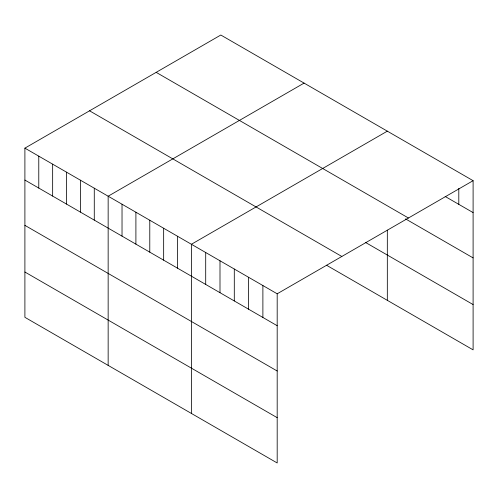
<?xml version="1.0" encoding="UTF-8"?>
<svg xmlns="http://www.w3.org/2000/svg" width="498" height="498" viewBox="0 0 498 498"><rect width="100%" height="100%" fill="white"/><g stroke="black" fill="none" stroke-linecap="round" stroke-linejoin="round"><path stroke-width="0.75" d="M24.9 148.143L277.187 293.795L277.187 462.972L24.9 317.319L24.9 148.143L220.813 35.028L473.1 180.681L473.1 349.857L326.532 265.241M304.073 83.098L108.153 196.206L108.153 365.383M387.326 131.161L191.406 244.269L191.406 413.446M277.187 293.795L473.1 180.681M445.156 196.467L473.1 212.596M156.167 72.353L408.447 218.012M405.521 218.877L473.1 257.896M365.52 242.451L473.1 304.564M89.553 110.811L341.833 256.47M24.9 180.058L277.187 325.711M24.9 225.351L277.187 371.004M24.9 272.02L277.187 417.673M458.801 188.387L458.801 204.348M387.326 230.151L387.326 300.338M262.888 285.541L262.888 317.456M248.589 277.286L248.589 309.202M234.297 269.032L234.297 300.948M219.998 260.778L219.998 292.693M205.705 252.523L205.705 284.439M177.531 236.264L177.531 268.179M163.655 228.252L163.655 260.168M149.78 220.241L149.78 252.156M135.904 212.229L135.904 244.145M122.029 204.217L122.029 236.133M94.278 188.194L94.278 220.11M80.402 180.183L80.402 212.098M66.527 172.171L66.527 204.087M52.651 164.159L52.651 196.075M38.776 156.148L38.776 188.063"/></g></svg>
